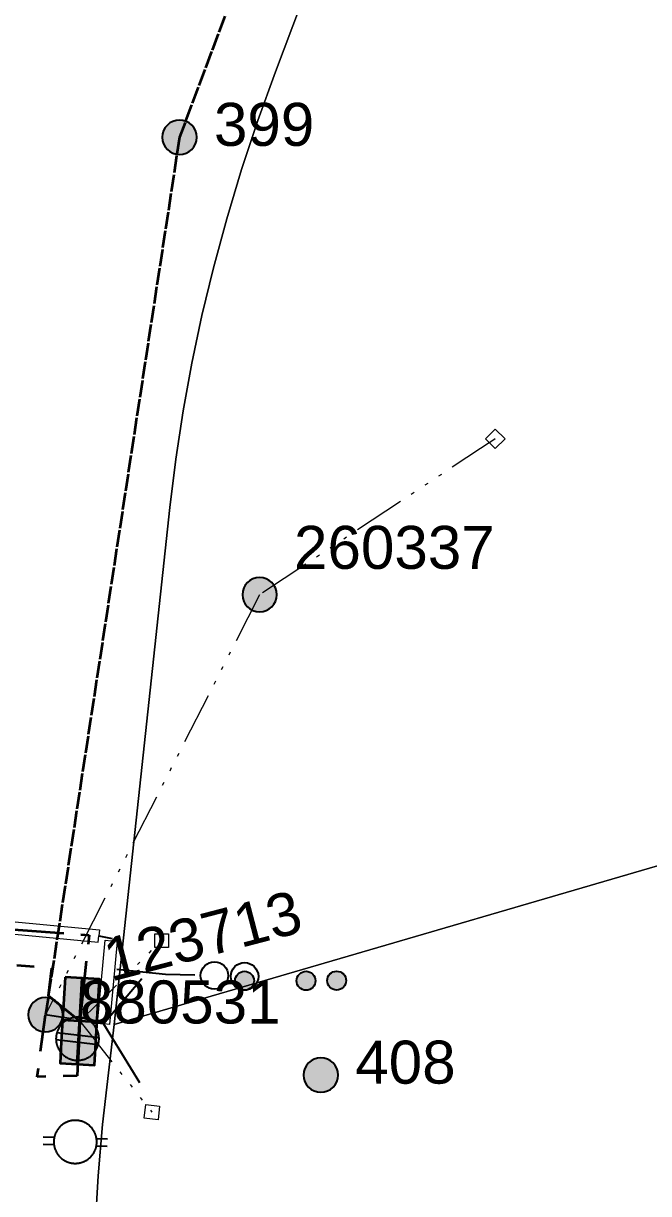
# Model space of a CAD drawing. Header units: metres. Extents: x 308278 to 310511, y 6271134 to 6272874.
# Drawn here: x 309236.6 to 309272.9, y 6272219.7 to 6272287.7 of the extents above; entities that cross this region are included whole.
import ezdxf
from ezdxf.enums import TextEntityAlignment as Align

# ---------------------------------------------------------------- set-up
doc = ezdxf.new("R2010")
doc.units = ezdxf.units.M
doc.set_wipeout_variables(frame=1)
for name, pattern in [('Cable Exist OH', [1, 1, 0]), ('Cable Exist UG', [7, 4, -1, 1, -1]), ('PHANTOMX2', [6.6, 3, -0.75, 0.2, -0.75, 0.2, -0.75, 0.2, -0.75])]:
    doc.linetypes.add(name, pattern=pattern)
doc.layers.get('0').update_dxf_attribs({"color": 6})
for name, color, linetype, lineweight in [('_User Miscellaneous1', 30, 'Continuous', 13), ('_User_LV_Exist', 5, 'Continuous', 35), ('Cadastre Land Parcels_SP_EXT', 118, 'Continuous', 15), ('Cadastre Roads_SP_EXT', 218, 'Continuous', 15), ('Services_SP_EXT', 42, 'PHANTOMX2', 20)]:
    doc.layers.add(name, color=color, linetype=linetype, lineweight=lineweight)
for name, color, linetype in [('Duct_SP_EXT', 30, 'Continuous'), ('Equip_LV_EXT', 7, 'Continuous'), ('SupportsOH_SP_TR_HV_LV_SL_EXT', 7, 'Continuous'), ('SupportsUG_SP_LV_EXT', 7, 'Continuous'), ('Trench_SP_EXT', 7, 'Continuous')]:
    doc.layers.add(name, color=color, linetype=linetype)
doc.styles.add('iecARIAL', font='arial.ttf', dxfattribs={"height": 2})
doc.styles.add('POLE_LABEL', font='arial.ttf', dxfattribs={"height": 2})
doc.styles.get("Standard").update_dxf_attribs({"font": 'arial.ttf'})

# ---------------------------------------------------------------- blocks, each defined once
blk = doc.blocks.new('PILLAR_EXT')
blk.add_hatch(color=256).paths.add_polyline_path([(-2.5, 1), (-2.5, -1), (2.5, -1), (2.5, 1)])
for p, q in [((0, 1), (0, -1)), ((-2.5, 0), (2.5, 0))]:
    blk.add_line(p, q)
at = {"ltscale": 10}
blk.add_line((2.5, 0), (-2.5, 0), dxfattribs=at)
blk.add_lwpolyline([(-2.5, -1), (-1.25, -1), (1.25, -1), (2.5, -1), (2.5, 1), (-2.5, 1)], close=True)
at = {"width": 0.9, "flags": 8}
blk.add_attdef('ASSET_NUM', text='', height=2, rotation=90, dxfattribs=at).set_placement((-2, 4), align=Align.MIDDLE_LEFT)
for tag, p, flags in [('OWNED_BY', (0, -0.2), 9), ('STATE', (0, -0.4), 9), ('SUPPORT_TYPE', (0, -0.6), 9), ('USAGE', (0, -0.8), 9), ('LEGEND', (0, -1), 9), ('LOCATION', (0, -1.2), 9), ('NOTES', (0, -1.4), 9), ('STREETNAME', (0, -1.8), 9), ('SUBURB', (0, -2), 1), ('PARENT', (0, -1.6), 9)]:
    blk.add_attdef(tag, p, '', height=0.2, dxfattribs=dict(flags=flags))
blk = doc.blocks.new('DUCT_EXT')
blk.add_circle((0, 0.8), 0.8)
at = {"flags": 1}
blk.add_attdef('Z', (0, 0), '', height=0.2, dxfattribs=at)
at = {"flags": 9}
for tag, p in [('DUCT_CODE', (0, 0)), ('XSECT_TYPE', (0, -0.2)), ('STATE', (0, -0.6)), ('FB_REFERENCE', (0, -0.4)), ('NOTES', (0, -0.8))]:
    blk.add_attdef(tag, text='', height=0.2, dxfattribs=at).set_placement(p, align=Align.MIDDLE_LEFT)
blk = doc.blocks.new('CCP_EXT')
at = {"flags": 9}
for tag, p in [('USAGE', (0, -1.2)), ('LEGEND', (0, -1.4)), ('STATE', (0, -1.8)), ('LIFE_SUPPORT', (0, -1.6)), ('NOTES', (0, -2))]:
    blk.add_attdef(tag, text='', height=0.2, dxfattribs=at).set_placement(p, align=Align.MIDDLE_LEFT)
at = {"transparency": 33554687}
blk.add_wipeout([(0, 0.566), (0.566, 0), (0, -0.566), (-0.566, 0)], dxfattribs=at)
blk.add_lwpolyline([(-0.566, 0), (0, 0.566), (0.566, 0), (0, -0.566), (-0.566, 0)])
at = {"flags": 1}
blk.add_attdef('Z', (0, 0), '', height=0.2, dxfattribs=at)
at = {"flags": 9}
for tag, p in [('CCP_TYPE', (0, 0)), ('OPERATING_VOLTAGE', (0, -0.6)), ('CONSTRUCTED_VOLTAGE', (0, -0.2)), ('NO_PHASES', (0, -0.4)), ('ORIENTATION', (0, -0.8)), ('OWNED_BY', (0, -1))]:
    blk.add_attdef(tag, text='', height=0.2, dxfattribs=at).set_placement(p, align=Align.MIDDLE_LEFT)
blk = doc.blocks.new('POLE_EXT')
blk.add_hatch(color=256).paths.add_polyline_path([(-1, 0, 1), (1, 0, 1)])
blk.add_lwpolyline([(-1, 0, 1), (1, 0, 1)], format="xyb", close=True)
at = {"flags": 8}
blk.add_attdef('pNumber', text='', height=2, dxfattribs=at).set_placement((2.5, 2.5), align=Align.MIDDLE_CENTER)
at = {"style": 'POLE_LABEL', "flags": 9}
for tag, p in [('STRUCTURE_PLANT_NUMBER', (1.355, 0.028)), ('STREET_CODE', (1.355, -0.2))]:
    blk.add_attdef(tag, text='', height=0.2, dxfattribs=at).set_placement(p, align=Align.MIDDLE_LEFT)
at = {"flags": 9}
for tag, p in [('OWNED_BY', (1.355, -0.4)), ('PARENT', (1.355, -0.6)), ('cLV', (1.355, -1.4)), ('SPECIAL_USE', (1.355, -0.8)), ('STATE', (1.355, -1)), ('USAGE', (1.355, -1.2)), ('cHV', (1.355, -2)), ('hDepth', (1.355, -1.6)), ('hDia', (1.355, -1.8)), ('LBRACKET', (1.355, -2.2)), ('LExisting', (1.355, -2.4)), ('LANTNUMBER', (1.355, -2.6)), ('LOther', (1.355, -2.8)), ('cLinedev', (1.355, -3.4)), ('LRemove', (1.355, -3)), ('LEGEND', (1.355, -3.2)), ('pExisting', (1.355, -3.8)), ('LOCATION', (1.355, -3.6)), ('PFNUMBER', (1.355, -4)), ('pFooting', (1.355, -4.4)), ('pNew', (1.355, -4.6)), ('NEWPFNUMBER', (1.355, -4.2)), ('pRelocate', (1.355, -5)), ('pRemove', (1.355, -5.2)), ('pReplace', (1.355, -5.4)), ('cspan', (1.355, -6)), ('STREETNAME', (1.355, -6.2)), ('pStay', (1.355, -5.6)), ('pType', (1.355, -5.8)), ('SUBURB', (1.355, -6.4)), ('NOTES', (1.355, -6.6)), ('MAINTAINED_BY', (1.355, -6.814)), ('OPERATED_BY', (1.355, -7.014))]:
    blk.add_attdef(tag, text='', height=0.2, dxfattribs=at).set_placement(p, align=Align.MIDDLE_LEFT)
at = {"flags": 1}
blk.add_attdef('Z', (1.355, -7.328), '', height=0.2, dxfattribs=at)
blk = doc.blocks.new('LV_UG_LINKS_CLOSED_EXT')
at = {"layer": 'Equip_LV_EXT'}
for tag, flags, p in [('ACTUAL_STATUS', 9, (3, -2)), ('OPERATING_VOLTAGE', 9, (3, -2.6)), ('ORIENTATION', 9, (3, -2.8)), ('CONSTRUCTED_VOLTAGE', 9, (3, -2.2)), ('NO_PHASES', 9, (3, -2.4)), ('STATE', 9, (3, -3)), ('SWITCH_TYPE', 9, (3, -3.2)), ('USAGE', 9, (3, -3.4)), ('OWNED_BY', 9, (3, -3.8)), ('OPERATED_BY', 9, (3, -4)), ('NOTES', 9, (3, -3.6)), ('TYPE', 9, (3, -4.6)), ('Z', 1, (3, -4.8)), ('MAINTAINED_BY', 9, (3, -4.2)), ('NUMBER_OF_PHASES', 9, (3, -4.4))]:
    blk.add_attdef(tag, text='', height=0.2, dxfattribs=dict(at, flags=flags)).set_placement(p, align=Align.MIDDLE_LEFT)
at = {"transparency": 33554687}
blk.add_wipeout([(4, 1.25), (3.969, 1.25), (3.939, 1.248), (3.908, 1.247), (3.877, 1.244), (3.847, 1.241), (3.817, 1.236), (3.786, 1.232), (3.756, 1.226), (3.726, 1.22), (3.696, 1.213), (3.667, 1.205), (3.637, 1.196), (3.608, 1.187), (3.579, 1.177), (3.55, 1.166), (3.522, 1.155), (3.493, 1.143), (3.466, 1.13), (3.438, 1.117), (3.411, 1.102), (3.384, 1.088), (3.357, 1.072), (3.331, 1.056), (3.306, 1.039), (3.28, 1.022), (3.255, 1.004), (3.231, 0.985), (3.207, 0.966), (3.184, 0.947), (3.161, 0.926), (3.138, 0.905), (3.116, 0.884), (3.095, 0.862), (3.074, 0.839), (3.053, 0.816), (3.034, 0.793), (3.015, 0.769), (2.996, 0.745), (2.978, 0.72), (2.961, 0.694), (2.944, 0.669), (2.928, 0.643), (2.912, 0.616), (2.898, 0.589), (2.883, 0.562), (2.87, 0.534), (2.857, 0.507), (2.845, 0.478), (2.834, 0.45), (2.823, 0.421), (2.813, 0.392), (2.804, 0.363), (2.795, 0.333), (2.787, 0.304), (2.78, 0.274), (2.774, 0.244), (2.768, 0.214), (2.764, 0.183), (2.759, 0.153), (2.756, 0.123), (2.753, 0.092), (2.752, 0.061), (2.75, 0.031), (2.75, 0), (2.75, -0.031), (2.752, -0.061), (2.753, -0.092), (2.756, -0.123), (2.759, -0.153), (2.764, -0.183), (2.768, -0.214), (2.774, -0.244), (2.78, -0.274), (2.787, -0.304), (2.795, -0.333), (2.804, -0.363), (2.813, -0.392), (2.823, -0.421), (2.834, -0.45), (2.845, -0.478), (2.857, -0.507), (2.87, -0.534), (2.883, -0.562), (2.898, -0.589), (2.912, -0.616), (2.928, -0.643), (2.944, -0.669), (2.961, -0.694), (2.978, -0.72), (2.996, -0.745), (3.015, -0.769), (3.034, -0.793), (3.053, -0.816), (3.074, -0.839), (3.095, -0.862), (3.116, -0.884), (3.138, -0.905), (3.161, -0.926), (3.184, -0.947), (3.207, -0.966), (3.231, -0.985), (3.255, -1.004), (3.28, -1.022), (3.306, -1.039), (3.331, -1.056), (3.357, -1.072), (3.384, -1.088), (3.411, -1.102), (3.438, -1.117), (3.466, -1.13), (3.493, -1.143), (3.522, -1.155), (3.55, -1.166), (3.579, -1.177), (3.608, -1.187), (3.637, -1.196), (3.667, -1.205), (3.696, -1.213), (3.726, -1.22), (3.756, -1.226), (3.786, -1.232), (3.817, -1.236), (3.847, -1.241), (3.877, -1.244), (3.908, -1.247), (3.939, -1.248), (3.969, -1.25), (4, -1.25), (4.031, -1.25), (4.061, -1.248), (4.092, -1.247), (4.123, -1.244), (4.153, -1.241), (4.183, -1.236), (4.214, -1.232), (4.244, -1.226), (4.274, -1.22), (4.304, -1.213), (4.333, -1.205), (4.363, -1.196), (4.392, -1.187), (4.421, -1.177), (4.45, -1.166), (4.478, -1.155), (4.507, -1.143), (4.534, -1.13), (4.562, -1.117), (4.589, -1.102), (4.616, -1.088), (4.643, -1.072), (4.669, -1.056), (4.694, -1.039), (4.72, -1.022), (4.745, -1.004), (4.769, -0.985), (4.793, -0.966), (4.816, -0.947), (4.839, -0.926), (4.862, -0.905), (4.884, -0.884), (4.905, -0.862), (4.926, -0.839), (4.947, -0.816), (4.966, -0.793), (4.985, -0.769), (5.004, -0.745), (5.022, -0.72), (5.039, -0.694), (5.056, -0.669), (5.072, -0.643), (5.088, -0.616), (5.102, -0.589), (5.117, -0.562), (5.13, -0.534), (5.143, -0.507), (5.155, -0.478), (5.166, -0.45), (5.177, -0.421), (5.187, -0.392), (5.196, -0.363), (5.205, -0.333), (5.213, -0.304), (5.22, -0.274), (5.226, -0.244), (5.232, -0.214), (5.236, -0.183), (5.241, -0.153), (5.244, -0.123), (5.247, -0.092), (5.248, -0.061), (5.25, -0.031), (5.25, 0), (5.25, 0.031), (5.248, 0.061), (5.247, 0.092), (5.244, 0.123), (5.241, 0.153), (5.236, 0.183), (5.232, 0.214), (5.226, 0.244), (5.22, 0.274), (5.213, 0.304), (5.205, 0.333), (5.196, 0.363), (5.187, 0.392), (5.177, 0.421), (5.166, 0.45), (5.155, 0.478), (5.143, 0.507), (5.13, 0.534), (5.117, 0.562), (5.102, 0.589), (5.088, 0.616), (5.072, 0.643), (5.056, 0.669), (5.039, 0.694), (5.022, 0.72), (5.004, 0.745), (4.985, 0.769), (4.966, 0.793), (4.947, 0.816), (4.926, 0.839), (4.905, 0.862), (4.884, 0.884), (4.862, 0.905), (4.839, 0.926), (4.816, 0.947), (4.793, 0.966), (4.769, 0.985), (4.745, 1.004), (4.72, 1.022), (4.694, 1.039), (4.669, 1.056), (4.643, 1.072), (4.616, 1.088), (4.589, 1.102), (4.562, 1.117), (4.534, 1.13), (4.507, 1.143), (4.478, 1.155), (4.45, 1.166), (4.421, 1.177), (4.392, 1.187), (4.363, 1.196), (4.333, 1.205), (4.304, 1.213), (4.274, 1.22), (4.244, 1.226), (4.214, 1.232), (4.183, 1.236), (4.153, 1.241), (4.123, 1.244), (4.092, 1.247), (4.061, 1.248), (4.031, 1.25)], dxfattribs=at).dxf.layer = 'Equip_LV_EXT'
at = {"layer": 'Equip_LV_EXT'}
for p, q in [((3.792, 1.232), (3.792, -1.232)), ((4.208, 1.232), (4.208, -1.232))]:
    blk.add_line(p, q, dxfattribs=at)
at = {"layer": 'Equip_LV_EXT', "flags": 128}
blk.add_lwpolyline([(4, 1.25), (3.969, 1.25), (3.939, 1.248), (3.908, 1.247), (3.877, 1.244), (3.847, 1.241), (3.817, 1.236), (3.786, 1.232), (3.756, 1.226), (3.726, 1.22), (3.696, 1.213), (3.667, 1.205), (3.637, 1.196), (3.608, 1.187), (3.579, 1.177), (3.55, 1.166), (3.522, 1.155), (3.493, 1.143), (3.466, 1.13), (3.438, 1.117), (3.411, 1.102), (3.384, 1.088), (3.357, 1.072), (3.331, 1.056), (3.306, 1.039), (3.28, 1.022), (3.255, 1.004), (3.231, 0.985), (3.207, 0.966), (3.184, 0.947), (3.161, 0.926), (3.138, 0.905), (3.116, 0.884), (3.095, 0.862), (3.074, 0.839), (3.053, 0.816), (3.034, 0.793), (3.015, 0.769), (2.996, 0.745), (2.978, 0.72), (2.961, 0.694), (2.944, 0.669), (2.928, 0.643), (2.912, 0.616), (2.898, 0.589), (2.883, 0.562), (2.87, 0.534), (2.857, 0.507), (2.845, 0.478), (2.834, 0.45), (2.823, 0.421), (2.813, 0.392), (2.804, 0.363), (2.795, 0.333), (2.787, 0.304), (2.78, 0.274), (2.774, 0.244), (2.768, 0.214), (2.764, 0.183), (2.759, 0.153), (2.756, 0.123), (2.753, 0.092), (2.752, 0.061), (2.75, 0.031), (2.75, 0), (2.75, -0.031), (2.752, -0.061), (2.753, -0.092), (2.756, -0.123), (2.759, -0.153), (2.764, -0.183), (2.768, -0.214), (2.774, -0.244), (2.78, -0.274), (2.787, -0.304), (2.795, -0.333), (2.804, -0.363), (2.813, -0.392), (2.823, -0.421), (2.834, -0.45), (2.845, -0.478), (2.857, -0.507), (2.87, -0.534), (2.883, -0.562), (2.898, -0.589), (2.912, -0.616), (2.928, -0.643), (2.944, -0.669), (2.961, -0.694), (2.978, -0.72), (2.996, -0.745), (3.015, -0.769), (3.034, -0.793), (3.053, -0.816), (3.074, -0.839), (3.095, -0.862), (3.116, -0.884), (3.138, -0.905), (3.161, -0.926), (3.184, -0.947), (3.207, -0.966), (3.231, -0.985), (3.255, -1.004), (3.28, -1.022), (3.306, -1.039), (3.331, -1.056), (3.357, -1.072), (3.384, -1.088), (3.411, -1.102), (3.438, -1.117), (3.466, -1.13), (3.493, -1.143), (3.522, -1.155), (3.55, -1.166), (3.579, -1.177), (3.608, -1.187), (3.637, -1.196), (3.667, -1.205), (3.696, -1.213), (3.726, -1.22), (3.756, -1.226), (3.786, -1.232), (3.817, -1.236), (3.847, -1.241), (3.877, -1.244), (3.908, -1.247), (3.939, -1.248), (3.969, -1.25), (4, -1.25), (4.031, -1.25), (4.061, -1.248), (4.092, -1.247), (4.123, -1.244), (4.153, -1.241), (4.183, -1.236), (4.214, -1.232), (4.244, -1.226), (4.274, -1.22), (4.304, -1.213), (4.333, -1.205), (4.363, -1.196), (4.392, -1.187), (4.421, -1.177), (4.45, -1.166), (4.478, -1.155), (4.507, -1.143), (4.534, -1.13), (4.562, -1.117), (4.589, -1.102), (4.616, -1.088), (4.643, -1.072), (4.669, -1.056), (4.694, -1.039), (4.72, -1.022), (4.745, -1.004), (4.769, -0.985), (4.793, -0.966), (4.816, -0.947), (4.839, -0.926), (4.862, -0.905), (4.884, -0.884), (4.905, -0.862), (4.926, -0.839), (4.947, -0.816), (4.966, -0.793), (4.985, -0.769), (5.004, -0.745), (5.022, -0.72), (5.039, -0.694), (5.056, -0.669), (5.072, -0.643), (5.088, -0.616), (5.102, -0.589), (5.117, -0.562), (5.13, -0.534), (5.143, -0.507), (5.155, -0.478), (5.166, -0.45), (5.177, -0.421), (5.187, -0.392), (5.196, -0.363), (5.205, -0.333), (5.213, -0.304), (5.22, -0.274), (5.226, -0.244), (5.232, -0.214), (5.236, -0.183), (5.241, -0.153), (5.244, -0.123), (5.247, -0.092), (5.248, -0.061), (5.25, -0.031), (5.25, 0), (5.25, 0.031), (5.248, 0.061), (5.247, 0.092), (5.244, 0.123), (5.241, 0.153), (5.236, 0.183), (5.232, 0.214), (5.226, 0.244), (5.22, 0.274), (5.213, 0.304), (5.205, 0.333), (5.196, 0.363), (5.187, 0.392), (5.177, 0.421), (5.166, 0.45), (5.155, 0.478), (5.143, 0.507), (5.13, 0.534), (5.117, 0.562), (5.102, 0.589), (5.088, 0.616), (5.072, 0.643), (5.056, 0.669), (5.039, 0.694), (5.022, 0.72), (5.004, 0.745), (4.985, 0.769), (4.966, 0.793), (4.947, 0.816), (4.926, 0.839), (4.905, 0.862), (4.884, 0.884), (4.862, 0.905), (4.839, 0.926), (4.816, 0.947), (4.793, 0.966), (4.769, 0.985), (4.745, 1.004), (4.72, 1.022), (4.694, 1.039), (4.669, 1.056), (4.643, 1.072), (4.616, 1.088), (4.589, 1.102), (4.562, 1.117), (4.534, 1.13), (4.507, 1.143), (4.478, 1.155), (4.45, 1.166), (4.421, 1.177), (4.392, 1.187), (4.363, 1.196), (4.333, 1.205), (4.304, 1.213), (4.274, 1.22), (4.244, 1.226), (4.214, 1.232), (4.183, 1.236), (4.153, 1.241), (4.123, 1.244), (4.092, 1.247), (4.061, 1.248), (4.031, 1.25)], close=True, dxfattribs=at)
blk = doc.blocks.new('LV_UG_LINKS_OPEN_EXT')
at = {"layer": 'Equip_LV_EXT'}
for tag, height, flags, p in [('CONSTRUCTED_VOLTAGE', 0.167, 9, (3.167, -1.833)), ('NO_PHASES', 0.167, 9, (3.167, -2)), ('OPERATING_VOLTAGE', 0.2, 9, (3, -2.6)), ('ORIENTATION', 0.2, 9, (3, -2.8)), ('STATE', 0.2, 9, (3, -3)), ('SWITCH_TYPE', 0.2, 9, (3, -3.2)), ('USAGE', 0.2, 9, (3, -3.4)), ('OWNED_BY', 0.2, 9, (3, -3.8)), ('OPERATED_BY', 0.2, 9, (3, -4)), ('NOTES', 0.2, 9, (3, -3.6)), ('TYPE', 0.2, 9, (3, -4.6)), ('Z', 0.2, 1, (3, -4.8)), ('MAINTAINED_BY', 0.2, 9, (3, -4.2)), ('NUMBER_OF_PHASES', 0.2, 9, (3, -4.4))]:
    blk.add_attdef(tag, text='', height=height, dxfattribs=dict(at, flags=flags)).set_placement(p, align=Align.MIDDLE_LEFT)
at = {"transparency": 33554687}
blk.add_wipeout([(4, 1.25), (3.969, 1.25), (3.939, 1.248), (3.908, 1.247), (3.877, 1.244), (3.847, 1.241), (3.817, 1.236), (3.786, 1.232), (3.756, 1.226), (3.726, 1.22), (3.696, 1.213), (3.667, 1.205), (3.637, 1.196), (3.608, 1.187), (3.579, 1.177), (3.55, 1.166), (3.522, 1.155), (3.493, 1.143), (3.466, 1.13), (3.438, 1.117), (3.411, 1.102), (3.384, 1.088), (3.357, 1.072), (3.331, 1.056), (3.306, 1.039), (3.28, 1.022), (3.255, 1.004), (3.231, 0.985), (3.207, 0.966), (3.184, 0.947), (3.161, 0.926), (3.138, 0.905), (3.116, 0.884), (3.095, 0.862), (3.074, 0.839), (3.053, 0.816), (3.034, 0.793), (3.015, 0.769), (2.996, 0.745), (2.978, 0.72), (2.961, 0.694), (2.944, 0.669), (2.928, 0.643), (2.912, 0.616), (2.898, 0.589), (2.883, 0.562), (2.87, 0.534), (2.857, 0.507), (2.845, 0.478), (2.834, 0.45), (2.823, 0.421), (2.813, 0.392), (2.804, 0.363), (2.795, 0.333), (2.787, 0.304), (2.78, 0.274), (2.774, 0.244), (2.768, 0.214), (2.764, 0.183), (2.759, 0.153), (2.756, 0.123), (2.753, 0.092), (2.752, 0.061), (2.75, 0.031), (2.75, 0), (2.75, -0.031), (2.752, -0.061), (2.753, -0.092), (2.756, -0.123), (2.759, -0.153), (2.764, -0.183), (2.768, -0.214), (2.774, -0.244), (2.78, -0.274), (2.787, -0.304), (2.795, -0.333), (2.804, -0.363), (2.813, -0.392), (2.823, -0.421), (2.834, -0.45), (2.845, -0.478), (2.857, -0.507), (2.87, -0.534), (2.883, -0.562), (2.898, -0.589), (2.912, -0.616), (2.928, -0.643), (2.944, -0.669), (2.961, -0.694), (2.978, -0.72), (2.996, -0.745), (3.015, -0.769), (3.034, -0.793), (3.053, -0.816), (3.074, -0.839), (3.095, -0.862), (3.116, -0.884), (3.138, -0.905), (3.161, -0.926), (3.184, -0.947), (3.207, -0.966), (3.231, -0.985), (3.255, -1.004), (3.28, -1.022), (3.306, -1.039), (3.331, -1.056), (3.357, -1.072), (3.384, -1.088), (3.411, -1.102), (3.438, -1.117), (3.466, -1.13), (3.493, -1.143), (3.522, -1.155), (3.55, -1.166), (3.579, -1.177), (3.608, -1.187), (3.637, -1.196), (3.667, -1.205), (3.696, -1.213), (3.726, -1.22), (3.756, -1.226), (3.786, -1.232), (3.817, -1.236), (3.847, -1.241), (3.877, -1.244), (3.908, -1.247), (3.939, -1.248), (3.969, -1.25), (4, -1.25), (4.031, -1.25), (4.061, -1.248), (4.092, -1.247), (4.123, -1.244), (4.153, -1.241), (4.183, -1.236), (4.214, -1.232), (4.244, -1.226), (4.274, -1.22), (4.304, -1.213), (4.333, -1.205), (4.363, -1.196), (4.392, -1.187), (4.421, -1.177), (4.45, -1.166), (4.478, -1.155), (4.507, -1.143), (4.534, -1.13), (4.562, -1.117), (4.589, -1.102), (4.616, -1.088), (4.643, -1.072), (4.669, -1.056), (4.694, -1.039), (4.72, -1.022), (4.745, -1.004), (4.769, -0.985), (4.793, -0.966), (4.816, -0.947), (4.839, -0.926), (4.862, -0.905), (4.884, -0.884), (4.905, -0.862), (4.926, -0.839), (4.947, -0.816), (4.966, -0.793), (4.985, -0.769), (5.004, -0.745), (5.022, -0.72), (5.039, -0.694), (5.056, -0.669), (5.072, -0.643), (5.088, -0.616), (5.102, -0.589), (5.117, -0.562), (5.13, -0.534), (5.143, -0.507), (5.155, -0.478), (5.166, -0.45), (5.177, -0.421), (5.187, -0.392), (5.196, -0.363), (5.205, -0.333), (5.213, -0.304), (5.22, -0.274), (5.226, -0.244), (5.232, -0.214), (5.236, -0.183), (5.241, -0.153), (5.244, -0.123), (5.247, -0.092), (5.248, -0.061), (5.25, -0.031), (5.25, 0), (5.25, 0.031), (5.248, 0.061), (5.247, 0.092), (5.244, 0.123), (5.241, 0.153), (5.236, 0.183), (5.232, 0.214), (5.226, 0.244), (5.22, 0.274), (5.213, 0.304), (5.205, 0.333), (5.196, 0.363), (5.187, 0.392), (5.177, 0.421), (5.166, 0.45), (5.155, 0.478), (5.143, 0.507), (5.13, 0.534), (5.117, 0.562), (5.102, 0.589), (5.088, 0.616), (5.072, 0.643), (5.056, 0.669), (5.039, 0.694), (5.022, 0.72), (5.004, 0.745), (4.985, 0.769), (4.966, 0.793), (4.947, 0.816), (4.926, 0.839), (4.905, 0.862), (4.884, 0.884), (4.862, 0.905), (4.839, 0.926), (4.816, 0.947), (4.793, 0.966), (4.769, 0.985), (4.745, 1.004), (4.72, 1.022), (4.694, 1.039), (4.669, 1.056), (4.643, 1.072), (4.616, 1.088), (4.589, 1.102), (4.562, 1.117), (4.534, 1.13), (4.507, 1.143), (4.478, 1.155), (4.45, 1.166), (4.421, 1.177), (4.392, 1.187), (4.363, 1.196), (4.333, 1.205), (4.304, 1.213), (4.274, 1.22), (4.244, 1.226), (4.214, 1.232), (4.183, 1.236), (4.153, 1.241), (4.123, 1.244), (4.092, 1.247), (4.061, 1.248), (4.031, 1.25)], dxfattribs=at).dxf.layer = 'Equip_LV_EXT'
at = {"layer": 'Equip_LV_EXT'}
for p, q in [((3.792, 1.863), (3.792, 1.232)), ((4.208, 1.863), (4.208, 1.232)), ((3.792, -1.232), (3.792, -1.863)), ((4.208, -1.232), (4.208, -1.863))]:
    blk.add_line(p, q, dxfattribs=at)
at = {"layer": 'Equip_LV_EXT', "flags": 128}
blk.add_lwpolyline([(4, 1.25), (3.969, 1.25), (3.939, 1.248), (3.908, 1.247), (3.877, 1.244), (3.847, 1.241), (3.817, 1.236), (3.786, 1.232), (3.756, 1.226), (3.726, 1.22), (3.696, 1.213), (3.667, 1.205), (3.637, 1.196), (3.608, 1.187), (3.579, 1.177), (3.55, 1.166), (3.522, 1.155), (3.493, 1.143), (3.466, 1.13), (3.438, 1.117), (3.411, 1.102), (3.384, 1.088), (3.357, 1.072), (3.331, 1.056), (3.306, 1.039), (3.28, 1.022), (3.255, 1.004), (3.231, 0.985), (3.207, 0.966), (3.184, 0.947), (3.161, 0.926), (3.138, 0.905), (3.116, 0.884), (3.095, 0.862), (3.074, 0.839), (3.053, 0.816), (3.034, 0.793), (3.015, 0.769), (2.996, 0.745), (2.978, 0.72), (2.961, 0.694), (2.944, 0.669), (2.928, 0.643), (2.912, 0.616), (2.898, 0.589), (2.883, 0.562), (2.87, 0.534), (2.857, 0.507), (2.845, 0.478), (2.834, 0.45), (2.823, 0.421), (2.813, 0.392), (2.804, 0.363), (2.795, 0.333), (2.787, 0.304), (2.78, 0.274), (2.774, 0.244), (2.768, 0.214), (2.764, 0.183), (2.759, 0.153), (2.756, 0.123), (2.753, 0.092), (2.752, 0.061), (2.75, 0.031), (2.75, 0), (2.75, -0.031), (2.752, -0.061), (2.753, -0.092), (2.756, -0.123), (2.759, -0.153), (2.764, -0.183), (2.768, -0.214), (2.774, -0.244), (2.78, -0.274), (2.787, -0.304), (2.795, -0.333), (2.804, -0.363), (2.813, -0.392), (2.823, -0.421), (2.834, -0.45), (2.845, -0.478), (2.857, -0.507), (2.87, -0.534), (2.883, -0.562), (2.898, -0.589), (2.912, -0.616), (2.928, -0.643), (2.944, -0.669), (2.961, -0.694), (2.978, -0.72), (2.996, -0.745), (3.015, -0.769), (3.034, -0.793), (3.053, -0.816), (3.074, -0.839), (3.095, -0.862), (3.116, -0.884), (3.138, -0.905), (3.161, -0.926), (3.184, -0.947), (3.207, -0.966), (3.231, -0.985), (3.255, -1.004), (3.28, -1.022), (3.306, -1.039), (3.331, -1.056), (3.357, -1.072), (3.384, -1.088), (3.411, -1.102), (3.438, -1.117), (3.466, -1.13), (3.493, -1.143), (3.522, -1.155), (3.55, -1.166), (3.579, -1.177), (3.608, -1.187), (3.637, -1.196), (3.667, -1.205), (3.696, -1.213), (3.726, -1.22), (3.756, -1.226), (3.786, -1.232), (3.817, -1.236), (3.847, -1.241), (3.877, -1.244), (3.908, -1.247), (3.939, -1.248), (3.969, -1.25), (4, -1.25), (4.031, -1.25), (4.061, -1.248), (4.092, -1.247), (4.123, -1.244), (4.153, -1.241), (4.183, -1.236), (4.214, -1.232), (4.244, -1.226), (4.274, -1.22), (4.304, -1.213), (4.333, -1.205), (4.363, -1.196), (4.392, -1.187), (4.421, -1.177), (4.45, -1.166), (4.478, -1.155), (4.507, -1.143), (4.534, -1.13), (4.562, -1.117), (4.589, -1.102), (4.616, -1.088), (4.643, -1.072), (4.669, -1.056), (4.694, -1.039), (4.72, -1.022), (4.745, -1.004), (4.769, -0.985), (4.793, -0.966), (4.816, -0.947), (4.839, -0.926), (4.862, -0.905), (4.884, -0.884), (4.905, -0.862), (4.926, -0.839), (4.947, -0.816), (4.966, -0.793), (4.985, -0.769), (5.004, -0.745), (5.022, -0.72), (5.039, -0.694), (5.056, -0.669), (5.072, -0.643), (5.088, -0.616), (5.102, -0.589), (5.117, -0.562), (5.13, -0.534), (5.143, -0.507), (5.155, -0.478), (5.166, -0.45), (5.177, -0.421), (5.187, -0.392), (5.196, -0.363), (5.205, -0.333), (5.213, -0.304), (5.22, -0.274), (5.226, -0.244), (5.232, -0.214), (5.236, -0.183), (5.241, -0.153), (5.244, -0.123), (5.247, -0.092), (5.248, -0.061), (5.25, -0.031), (5.25, 0), (5.25, 0.031), (5.248, 0.061), (5.247, 0.092), (5.244, 0.123), (5.241, 0.153), (5.236, 0.183), (5.232, 0.214), (5.226, 0.244), (5.22, 0.274), (5.213, 0.304), (5.205, 0.333), (5.196, 0.363), (5.187, 0.392), (5.177, 0.421), (5.166, 0.45), (5.155, 0.478), (5.143, 0.507), (5.13, 0.534), (5.117, 0.562), (5.102, 0.589), (5.088, 0.616), (5.072, 0.643), (5.056, 0.669), (5.039, 0.694), (5.022, 0.72), (5.004, 0.745), (4.985, 0.769), (4.966, 0.793), (4.947, 0.816), (4.926, 0.839), (4.905, 0.862), (4.884, 0.884), (4.862, 0.905), (4.839, 0.926), (4.816, 0.947), (4.793, 0.966), (4.769, 0.985), (4.745, 1.004), (4.72, 1.022), (4.694, 1.039), (4.669, 1.056), (4.643, 1.072), (4.616, 1.088), (4.589, 1.102), (4.562, 1.117), (4.534, 1.13), (4.507, 1.143), (4.478, 1.155), (4.45, 1.166), (4.421, 1.177), (4.392, 1.187), (4.363, 1.196), (4.333, 1.205), (4.304, 1.213), (4.274, 1.22), (4.244, 1.226), (4.214, 1.232), (4.183, 1.236), (4.153, 1.241), (4.123, 1.244), (4.092, 1.247), (4.061, 1.248), (4.031, 1.25)], close=True, dxfattribs=at)
at = {"layer": 'Equip_LV_EXT', "flags": 9}
blk.add_attdef('ACTUAL_STATUS', text='', height=0.167, dxfattribs=at).set_placement((3.167, -1.667), align=Align.MIDDLE_LEFT)
blk = doc.blocks.new('CABLE_LARGE_EXT')
h = blk.add_hatch(color=256)
edge = h.paths.add_edge_path()
edge.add_arc((0, 0.55), 0.55, 0, 360)
blk.add_circle((0, 0.55), 0.55)
at = {"flags": 1}
blk.add_attdef('Z', (0, 0), '', height=0.2, dxfattribs=at)
at = {"flags": 9}
for tag, p in [('COND_CODE', (0, 0)), ('XSECT_SIZE', (0, -0.6)), ('STATE', (0, -0.4)), ('FB_REFERENCE', (0, -0.2)), ('NOTES', (0, -0.8))]:
    blk.add_attdef(tag, text='', height=0.2, dxfattribs=at).set_placement(p, align=Align.MIDDLE_LEFT)

msp = doc.modelspace()

# ---------------------------------------------------------------- linework, layer by layer
at = {"layer": '_User Miscellaneous1'}
for p, q in [((309224.632, 6272236.628), (309240.975, 6272235.059)), ((309224.563, 6272235.912), (309240.906, 6272234.342)), ((309240.975, 6272235.059), (309240.941, 6272234.7)), ((309240.906, 6272234.342), (309240.941, 6272234.7)), ((309241.31, 6272234.456), (309241.668, 6272234.422)), ((309241.575, 6272229.562), (309242.027, 6272234.389)), ((309242.027, 6272234.389), (309241.668, 6272234.422))]:
    msp.add_line(p, q, dxfattribs=at)
at = {"layer": '_User_LV_Exist', "linetype": 'Cable Exist OH', "flags": 128}
msp.add_lwpolyline([(309264.055, 6272330.395), (309245.623, 6272281.116)], dxfattribs=at)
at = {"layer": 'Cadastre Land Parcels_SP_EXT', "linetype": 'Continuous'}
for points in [[(309325.872, 6272254.115), (309342.955, 6272259.108), (309381.657, 6272270.421), (309389.509, 6272272.717), (309421.67, 6272280.253), (309439.001, 6272284.313), (309551.216, 6272310.601), (309507.371, 6272367.428), (309261.027, 6272311.058), (309251.19, 6272284.914), (309250.171, 6272282.087), (309249.228, 6272279.238), (309248.363, 6272276.367), (309247.589, 6272273.519), (309246.926, 6272270.764), (309246.342, 6272267.993), (309245.839, 6272265.211), (309245.413, 6272262.415), (309245.07, 6272259.61), (309241.832, 6272229.553), (309325.872, 6272254.115)], [(309259.037, 6272200.25), (309273.461, 6272204.371), (309287.884, 6272208.49), (309304.231, 6272213.159), (309318.655, 6272217.279), (309335.001, 6272221.948), (309325.872, 6272254.115), (309241.832, 6272229.553), (309241.492, 6272226.747), (309241.157, 6272223.742), (309240.903, 6272220.753), (309240.733, 6272217.771), (309240.644, 6272214.797), (309240.641, 6272211.832), (309240.72, 6272208.881), (309240.881, 6272205.944), (309241.127, 6272203.024), (309241.454, 6272200.124), (309241.864, 6272197.243), (309242.176, 6272195.434), (309259.037, 6272200.25)]]:
    msp.add_lwpolyline(points, close=True, dxfattribs=at)
at = {"layer": 'Duct_SP_EXT'}
msp.add_lwpolyline([(309246.509, 6272232.433), (309244.818, 6272232.454), (309241.976, 6272232.755)], dxfattribs=at)
at = {"layer": 'Trench_SP_EXT', "linetype": 'Cable Exist UG'}
for points in [[(309240.941, 6272234.7), (309241.424, 6272234.61), (309241.72, 6272234.555)], [(309241.216, 6272229.596), (309243.428, 6272232.238)], [(309241.216, 6272229.596), (309237.84, 6272230.121)], [(309241.216, 6272229.596), (309243.294, 6272226.191)]]:
    msp.add_lwpolyline(points, dxfattribs=at)

# ---------------------------------------------------------------- block references
at = {"layer": 'Duct_SP_EXT'}
for name, p in [('DUCT_EXT', (309247.651, 6272231.604)), ('DUCT_EXT', (309249.4, 6272231.553)), ('CABLE_LARGE_EXT', (309249.398, 6272231.55)), ('CABLE_LARGE_EXT', (309252.97, 6272231.55)), ('CABLE_LARGE_EXT', (309254.747, 6272231.557))]:
    msp.add_blockref(name, p, dxfattribs=at)
at = {"layer": 'SupportsOH_SP_TR_HV_LV_SL_EXT'}
ref = msp.add_blockref('POLE_EXT', (309245.623, 6272281.116), dxfattribs=at)
ref.add_attrib('ASSET_NUM', '399', dxfattribs={"layer": '0', "height": 2.5, "style": 'POLE_LABEL'}).set_placement((309247.623, 6272281.866), align=Align.MIDDLE_LEFT)
ref = msp.add_blockref('POLE_EXT', (309250.272, 6272254.534), dxfattribs=at)
ref.add_attrib('ASSET_NUM', '260337', dxfattribs={"layer": '0', "height": 2.5, "style": 'POLE_LABEL'}).set_placement((309252.272, 6272255.284), align=Align.BOTTOM_LEFT)
ref = msp.add_blockref('POLE_EXT', (309237.84, 6272230.121), dxfattribs=at)
ref.add_attrib('ASSET_NUM', '880531', dxfattribs={"layer": '0', "height": 2.5, "rotation": 359.95413, "style": 'POLE_LABEL'}).set_placement((309239.84, 6272230.871), align=Align.MIDDLE_LEFT)
ref = msp.add_blockref('POLE_EXT', (309253.828, 6272226.616), dxfattribs=at)
ref.add_attrib('ASSET_NUM', '408', dxfattribs={"layer": '0', "height": 2.5, "rotation": 0.04079, "style": 'POLE_LABEL'}).set_placement((309255.828, 6272227.366), align=Align.MIDDLE_LEFT)
at = {"layer": 'SupportsUG_SP_LV_EXT'}
ref = msp.add_blockref('PILLAR_EXT', (309239.83, 6272229.747), dxfattribs=dict(at, rotation=266.7227809089554))
ref.add_attrib('ASSET_NUM', '123713', dxfattribs={"layer": '0', "height": 2.5, "rotation": 14.6325, "style": 'iecARIAL'}).set_placement((309241.33, 6272233.247), align=Align.MIDDLE_LEFT)

# ---------------------------------------------------------------- next in the draw order: block references
at = {"layer": 'Services_SP_EXT'}
msp.add_blockref('CCP_EXT', (309263.956, 6272263.594), dxfattribs=at)
for p, rotation in [((309244.588, 6272234.431), 224.7227810607147), ((309244.02, 6272224.46), 128.722781070551)]:
    msp.add_blockref('CCP_EXT', p, dxfattribs=dict(at, rotation=rotation))

# ---------------------------------------------------------------- next in the draw order: linework, layer by layer
at = {"layer": 'Cadastre Roads_SP_EXT', "linetype": 'Continuous'}
msp.add_lwpolyline([(309240.733, 6272217.771), (309240.903, 6272220.753), (309241.157, 6272223.742), (309241.492, 6272226.746), (309241.832, 6272229.553), (309245.07, 6272259.61), (309245.413, 6272262.415), (309245.839, 6272265.211), (309246.342, 6272267.993), (309246.926, 6272270.764), (309247.589, 6272273.519), (309248.363, 6272276.367), (309249.228, 6272279.238), (309250.171, 6272282.087), (309251.191, 6272284.914), (309261.027, 6272311.058)], dxfattribs=at)

# ---------------------------------------------------------------- next in the draw order: block references
at = {"layer": 'Equip_LV_EXT'}
for name, p, rotation in [('LV_UG_LINKS_CLOSED_EXT', (309240.172, 6272232.697), 263.2376040651379), ('LV_UG_LINKS_OPEN_EXT', (309239.693, 6272226.735), 268.261686483762)]:
    msp.add_blockref(name, p, dxfattribs=dict(at, rotation=rotation))

# ---------------------------------------------------------------- next in the draw order: linework, layer by layer
at = {"layer": '_User Miscellaneous1'}
for p, q in [((309240.858, 6272229.629), (309241.31, 6272234.456)), ((309240.858, 6272229.629), (309241.216, 6272229.596)), ((309241.575, 6272229.562), (309241.216, 6272229.596))]:
    msp.add_line(p, q, dxfattribs=at)
at = {"layer": '_User_LV_Exist', "linetype": 'Cable Exist OH', "flags": 128}
msp.add_lwpolyline([(309245.623, 6272281.116), (309237.84, 6272230.121)], dxfattribs=at)
at = {"layer": '_User_LV_Exist', "linetype": 'Cable Exist UG', "flags": 128}
for points in [[(309239.83, 6272229.747), (309238.008, 6272231.222), (309238.212, 6272232.834), (309238.212, 6272232.834), (309225.675, 6272233.792), (309224.545, 6272235.974), (309224.677, 6272237.992), (309224.677, 6272237.992), (309228.088, 6272267.025)], [(309218.434, 6272185.044), (309220.702, 6272187.027), (309220.702, 6272187.027), (309223.902, 6272214.261), (309222, 6272215.208), (309222, 6272215.208), (309224.258, 6272233.929), (309225.781, 6272235.82), (309240.374, 6272234.748), (309239.83, 6272229.747)], [(309239.83, 6272229.747), (309239.685, 6272226.577), (309237.36, 6272226.522), (309237.84, 6272230.121)]]:
    msp.add_lwpolyline(points, dxfattribs=at)
at = {"layer": 'Services_SP_EXT'}
for points in [[(309263.956, 6272263.594), (309250.272, 6272254.534), (309237.84, 6272230.121)], [(309239.83, 6272229.747), (309244.588, 6272234.431)], [(309239.83, 6272229.747), (309244.02, 6272224.46)]]:
    msp.add_lwpolyline(points, dxfattribs=at)

# ---------------------------------------------------------------- next in the draw order: block references
at = {"layer": '_User_LV_Exist'}
ref = msp.add_blockref('PILLAR_EXT', (309239.83, 6272229.747), dxfattribs=dict(at, rotation=266.7227809089554))
ref.add_attrib('ASSET_NUM', '123713', dxfattribs={"layer": '0', "height": 2.5, "rotation": 14.6325, "style": 'iecARIAL'}).set_placement((309241.33, 6272233.247), align=Align.MIDDLE_LEFT)

doc.saveas('drawing.dxf')
